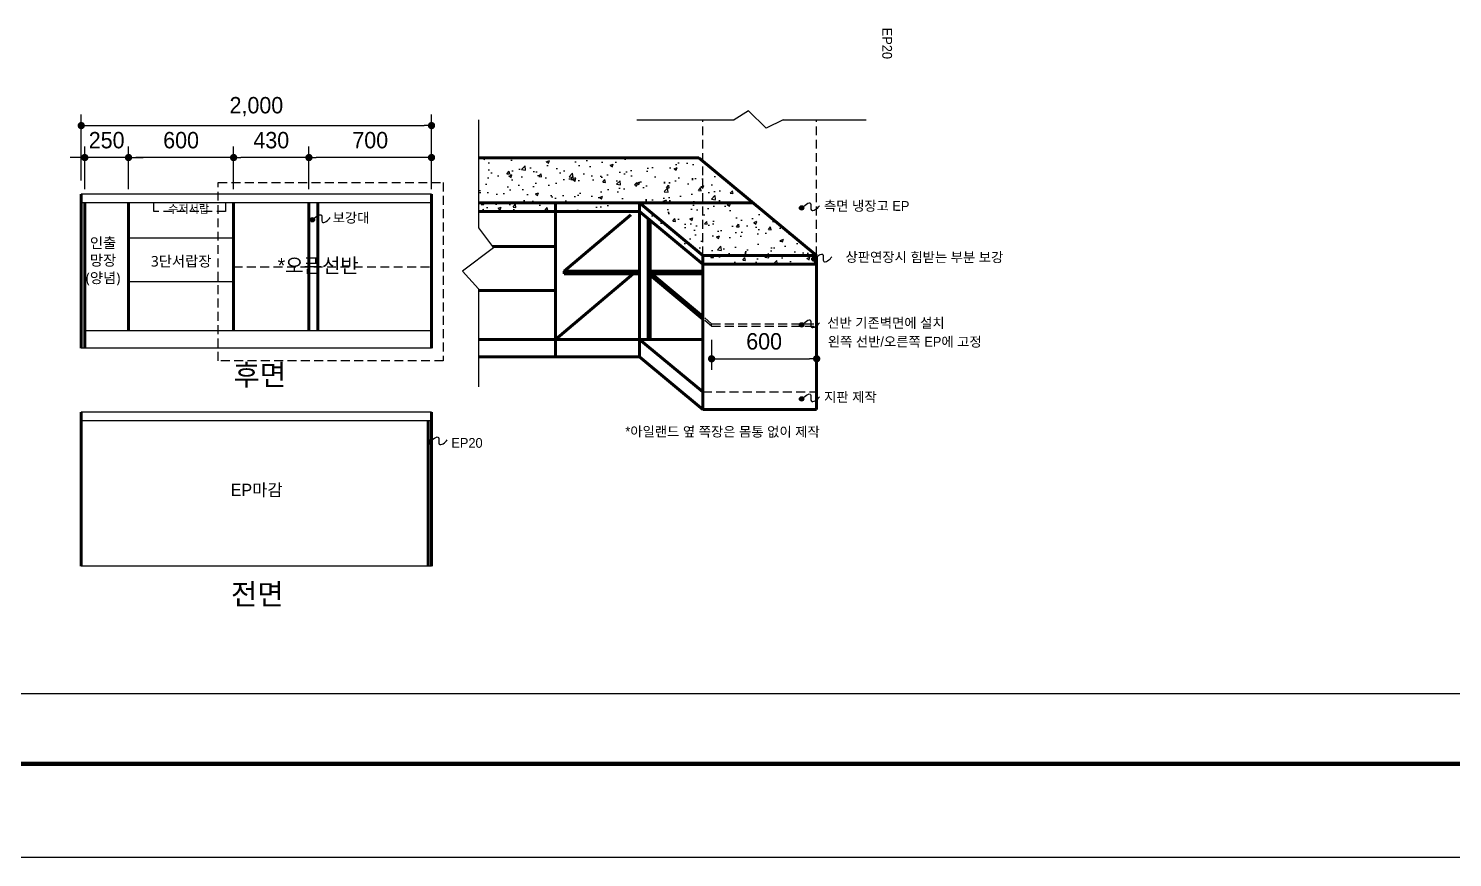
# Model space of a CAD drawing. Header units: millimetres. Extents: x -224448 to 1592092, y -164641 to 319001.
# Drawn here: x -18490 to -10359, y 130863 to 135598 of the extents above; entities that cross this region are included whole.
import ezdxf
from ezdxf.enums import TextEntityAlignment as Align

# ---------------------------------------------------------------- set-up
doc = ezdxf.new("R2010")
doc.units = ezdxf.units.MM
doc.linetypes.add('HIDDEN', pattern=[9.525, 6.35, -3.175])
doc.layers.get('Defpoints').update_dxf_attribs({"color": 35})
for name, color, linetype in [('I-SYM', 4, 'Continuous'), ('I-TEXT', 7, 'Continuous'), ('I_FORMAT', 7, 'Continuous'), ('I_FUR', 6, 'Continuous'), ('I_HAT', 8, 'Continuous'), ('I_TXT', 7, 'Continuous')]:
    doc.layers.add(name, color=color, linetype=linetype)
doc.styles.add('GHS', font='Dotum.ttf')
doc.styles.add('NTOP', font='Dotum.ttf')
doc.styles.add('맑은고딕', font='malgun.ttf')
doc.dimstyles.new('HOON DIM', dxfattribs={"dimscale": 52, "dimtxt": 1.8, "dimasz": 0.8, "dimexe": 1.2, "dimexo": 1.5, "dimgap": 1, "dimtad": 1, "dimdec": 0, "dimzin": 0, "dimdsep": 46, "dimlunit": 6, "dimtxsty": 'GHS', "dimblk": 'DOT', "dimcen": 3, "dimclrd": 6, "dimclre": 6, "dimclrt": 3, "dimadec": 0, "dimazin": 0, "dimtm": 1e-09, "dimtfac": 1, "dimtdec": 0, "dimtix": 1, "dimtmove": 2, "dimatfit": 3, "dimldrblk": 'DOT', "dimfxl": 1, "dimtolj": 1, "dimtzin": 0, "dimarcsym": 0})

# ---------------------------------------------------------------- blocks, each defined once
blk = doc.blocks.new('마감지시')
at = {"layer": 'I-SYM'}
blk.add_hatch(color=256, dxfattribs=at).paths.add_polyline_path([(100285, -105169, 1), (100395, -105169, 1)])
blk.add_circle((100340, -105169), 55.1, dxfattribs=at)
blk.add_open_spline([(100340, -105169), (100472, -105076), (100636, -104989), (100521, -105343), (100750, -105224), (100793, -105160)], degree=3, knots=[104.407257, 104.407257, 104.407257, 104.407257, 483.492448, 667.725925, 958.402292, 958.402292, 958.402292, 958.402292], dxfattribs=at)
blk = doc.blocks.new('_Dot')
at = {"color": 0, "linetype": 'ByBlock', "lineweight": -2}
blk.add_line((-0.5, 0), (-1, 0), dxfattribs=at)
at = {"color": 0, "linetype": 'ByBlock', "const_width": 0.5}
blk.add_lwpolyline([(-0.25, 0, 1), (0.25, 0, 1)], format="xyb", close=True, dxfattribs=at)
blk = doc.blocks.new('*D1178')
at = {"color": 6, "lineweight": -2, "transparency": 16777216}
for p, q in [((-18189, 134729.9), (-18189, 135105.5)), ((-16189, 134729.9), (-16189, 135105.5)), ((-18147.4, 135043.1), (-16230.6, 135043.1))]:
    blk.add_line(p, q, dxfattribs=at)
at = {"layer": 'Defpoints', "color": 0, "lineweight": 211, "transparency": 16777216}
for p in [(-16189, 135043.1), (-18189, 134651.9), (-16189, 134651.9)]:
    blk.add_point(p, dxfattribs=at)
at = {"color": 6, "lineweight": -2, "transparency": 16777216, "xscale": 41.6, "yscale": 41.6, "zscale": 41.6, "rotation": 180}
blk.add_blockref('_Dot', (-18189, 135043.1), dxfattribs=at)
at = {"color": 6, "lineweight": -2, "transparency": 16777216, "xscale": 41.6, "yscale": 41.6, "zscale": 41.6}
blk.add_blockref('_Dot', (-16189, 135043.1), dxfattribs=at)
at = {"color": 3, "transparency": 16777216, "insert": (-17189, 135150.9), "char_height": 93.6, "attachment_point": 5, "style": 'GHS'}
blk.add_mtext('\\A1;2,000', dxfattribs=at)
blk = doc.blocks.new('*D1179')
at = {"color": 6, "lineweight": -2, "transparency": 16777216}
for p, q in [((-16889, 134679.9), (-16889, 134922.9)), ((-16189, 134679.9), (-16189, 134922.9)), ((-16230.6, 134860.5), (-16847.4, 134860.5))]:
    blk.add_line(p, q, dxfattribs=at)
at = {"layer": 'Defpoints', "color": 0, "lineweight": 211, "transparency": 16777216}
for p in [(-16889, 134860.5), (-16889, 134601.9), (-16189, 134601.9)]:
    blk.add_point(p, dxfattribs=at)
at = {"color": 6, "lineweight": -2, "transparency": 16777216, "xscale": 41.6, "yscale": 41.6, "zscale": 41.6, "rotation": 180}
blk.add_blockref('_Dot', (-16889, 134860.5), dxfattribs=at)
at = {"color": 6, "lineweight": -2, "transparency": 16777216, "xscale": 41.6, "yscale": 41.6, "zscale": 41.6}
blk.add_blockref('_Dot', (-16189, 134860.5), dxfattribs=at)
at = {"color": 3, "transparency": 16777216, "insert": (-16539, 134959.3), "char_height": 93.6, "attachment_point": 5, "style": 'GHS'}
blk.add_mtext('\\A1;700', dxfattribs=at)
blk = doc.blocks.new('*D1180')
at = {"color": 6, "lineweight": -2, "transparency": 16777216}
for p, q in [((-17319, 134679.9), (-17319, 134922.9)), ((-16889, 134679.9), (-16889, 134922.9)), ((-16930.6, 134860.5), (-17277.4, 134860.5))]:
    blk.add_line(p, q, dxfattribs=at)
at = {"layer": 'Defpoints', "color": 0, "lineweight": 211, "transparency": 16777216}
for p in [(-17319, 134860.5), (-17319, 134601.9), (-16889, 134601.9)]:
    blk.add_point(p, dxfattribs=at)
at = {"color": 6, "lineweight": -2, "transparency": 16777216, "xscale": 41.6, "yscale": 41.6, "zscale": 41.6, "rotation": 180}
blk.add_blockref('_Dot', (-17319, 134860.5), dxfattribs=at)
at = {"color": 6, "lineweight": -2, "transparency": 16777216, "xscale": 41.6, "yscale": 41.6, "zscale": 41.6}
blk.add_blockref('_Dot', (-16889, 134860.5), dxfattribs=at)
at = {"color": 3, "transparency": 16777216, "insert": (-17104, 134959.3), "char_height": 93.6, "attachment_point": 5, "style": 'GHS'}
blk.add_mtext('\\A1;430', dxfattribs=at)
blk = doc.blocks.new('*D1181')
at = {"color": 6, "lineweight": -2, "transparency": 16777216}
for p, q in [((-17919, 134679.9), (-17919, 134922.9)), ((-17319, 134679.9), (-17319, 134922.9)), ((-17360.6, 134860.5), (-17877.4, 134860.5))]:
    blk.add_line(p, q, dxfattribs=at)
at = {"layer": 'Defpoints', "color": 0, "lineweight": 211, "transparency": 16777216}
for p in [(-17919, 134860.5), (-17919, 134601.9), (-17319, 134601.9)]:
    blk.add_point(p, dxfattribs=at)
at = {"color": 6, "lineweight": -2, "transparency": 16777216, "xscale": 41.6, "yscale": 41.6, "zscale": 41.6, "rotation": 180}
blk.add_blockref('_Dot', (-17919, 134860.5), dxfattribs=at)
at = {"color": 6, "lineweight": -2, "transparency": 16777216, "xscale": 41.6, "yscale": 41.6, "zscale": 41.6}
blk.add_blockref('_Dot', (-17319, 134860.5), dxfattribs=at)
at = {"color": 3, "transparency": 16777216, "insert": (-17619, 134959.3), "char_height": 93.6, "attachment_point": 5, "style": 'GHS'}
blk.add_mtext('\\A1;600', dxfattribs=at)
blk = doc.blocks.new('*D1182')
at = {"color": 6, "lineweight": -2, "transparency": 16777216}
for p, q in [((-18169, 134679.9), (-18169, 134922.9)), ((-17919, 134679.9), (-17919, 134922.9)), ((-18210.6, 134860.5), (-18252.2, 134860.5)), ((-17919, 134860.5), (-18169, 134860.5)), ((-17877.4, 134860.5), (-17835.8, 134860.5))]:
    blk.add_line(p, q, dxfattribs=at)
at = {"layer": 'Defpoints', "color": 0, "lineweight": 211, "transparency": 16777216}
for p in [(-18169, 134860.5), (-18169, 134601.9), (-17919, 134601.9)]:
    blk.add_point(p, dxfattribs=at)
at = {"color": 6, "lineweight": -2, "transparency": 16777216, "xscale": 41.6, "yscale": 41.6, "zscale": 41.6}
blk.add_blockref('_Dot', (-18169, 134860.5), dxfattribs=at)
at = {"color": 6, "lineweight": -2, "transparency": 16777216, "xscale": 41.6, "yscale": 41.6, "zscale": 41.6, "rotation": 180}
blk.add_blockref('_Dot', (-17919, 134860.5), dxfattribs=at)
at = {"color": 3, "transparency": 16777216, "insert": (-18044, 134959.3), "char_height": 93.6, "attachment_point": 5, "style": 'GHS'}
blk.add_mtext('\\A1;250', dxfattribs=at)
blk = doc.blocks.new('*D1183')
at = {"color": 6, "lineweight": -2, "transparency": 16777216}
for p, q in [((-14589.9, 133818.9), (-14589.9, 133649)), ((-13989.9, 133818.9), (-13989.9, 133649)), ((-14548.3, 133711.4), (-14031.5, 133711.4))]:
    blk.add_line(p, q, dxfattribs=at)
at = {"layer": 'Defpoints', "color": 0, "lineweight": 211, "transparency": 16777216}
for p in [(-14589.9, 133896.9), (-13989.9, 133896.9), (-13989.9, 133711.4)]:
    blk.add_point(p, dxfattribs=at)
at = {"color": 6, "lineweight": -2, "transparency": 16777216, "xscale": 41.6, "yscale": 41.6, "zscale": 41.6, "rotation": 180}
blk.add_blockref('_Dot', (-14589.9, 133711.4), dxfattribs=at)
at = {"color": 6, "lineweight": -2, "transparency": 16777216, "xscale": 41.6, "yscale": 41.6, "zscale": 41.6}
blk.add_blockref('_Dot', (-13989.9, 133711.4), dxfattribs=at)
at = {"color": 3, "transparency": 16777216, "insert": (-14289.9, 133810.3), "char_height": 93.6, "attachment_point": 5, "style": 'GHS'}
blk.add_mtext('\\A1;600', dxfattribs=at)

msp = doc.modelspace()

# ---------------------------------------------------------------- hatches: boundary and pattern name
at = {"layer": 'I_HAT', "transparency": 33554687}
h = msp.add_hatch(dxfattribs=at)
h.set_pattern_fill('AR-CONC', color=256)
h.set_pattern_definition([(50, (-4117.37, -1215.5), (182.18467, -15.93909), [19.05, -209.55]), (355, (-4117.37, -1215.5), (-35.24342, 191.05685), [15.24, -167.64058]), (100.45144, (-4102.19, -1216.82), (146.94125, 175.11775), [16.19, -178.09024]), (46.1842, (-4117.37, -1164.7), (271.07904, -42.04233), [28.575, -314.325]), (96.63556, (-4094.78, -1168.2), (237.40413, 247.4261), [24.285, -267.1356]), (351.18415, (-4117.37, -1164.7), (237.40413, 247.4261), [22.85997, -251.45973]), (21, (-4091.97, -1177.4), (151.61439, -102.2652), [19.05, -209.55]), (326, (-4091.97, -1177.4), (61.80203, 184.18797), [15.24, -167.64]), (71.45144, (-4079.34, -1185.92), (213.41642, 81.92277), [16.19, -178.08994]), (37.5, (-4117.37, -1215.494), (3.088603, 84.55504), [0, -165.608, 0, -170.18, 0, -168.275]), (7.5, (-4117.37, -1215.49), (66.81966, 100.180575), [0, -97.028, 0, -161.798, 0, -64.135]), (327.5, (-4174.014, -1215.494), (135.590595, -5.728744), [0, -63.5, 0, -198.12, 0, -262.89]), (317.5, (-4199.41, -1215.49), (148.12918, 25.42649), [0, -82.55, 0, -131.572, 0, -186.69])])
h.paths.add_polyline_path([(-14661.807, 134859.819), (-15175.473, 134859.819), (-15921.077, 134859.819), (-15921.077, 134601.894), (-15481.209, 134601.894), (-14351.209, 134601.894)])
h.paths.add_polyline_path([(-14351.209, 134601.894), (-15001.209, 134601.894), (-14639.945, 134301.894), (-13989.945, 134301.894)])
h.paths.add_polyline_path([(-14004.945, 134301.894), (-14639.945, 134301.894), (-14639.945, 134251.894), (-14004.945, 134251.894)])
h.paths.add_polyline_path([(-13989.945, 134301.894), (-14004.945, 134301.894), (-14004.945, 134251.894), (-13989.945, 134251.894)])
h.paths.add_polyline_path([(-15001.209, 134601.894), (-15001.209, 134551.894), (-14639.945, 134251.894), (-14639.945, 134301.894)])
h.paths.add_polyline_path([(-15001.209, 134601.894), (-15481.209, 134601.894), (-15481.209, 134551.894), (-15001.209, 134551.894)])
h.paths.add_polyline_path([(-15481.209, 134601.894), (-15921.077, 134601.894), (-15921.077, 134551.894), (-15481.209, 134551.894)])

# ---------------------------------------------------------------- linework, layer by layer
at = {"color": 9, "lineweight": -3}
for p, q in [((-15921.077, 135076.041), (-15921.077, 134458.251)), ((-15016.926, 135076.041), (-14460.513, 135076.041)), ((-14378.334, 135126.981), (-14460.513, 135076.041)), ((-14278.856, 135027.576), (-14378.334, 135126.981)), ((-14180.819, 135076.041), (-14278.856, 135027.576)), ((-14180.819, 135076.041), (-13707.686, 135076.041)), ((-15921.077, 134458.251), (-15835.892, 134345.589)), ((-15835.892, 134345.589), (-16012.56, 134212.008)), ((-16012.56, 134212.008), (-15921.077, 134111.502)), ((-15921.077, 134111.502), (-15921.077, 133550.862))]:
    msp.add_line(p, q, dxfattribs=at)
at = {"color": 2, "lineweight": 211}
for p, q in [((-15175.473, 134859.819), (-15921.077, 134859.819)), ((-15175.473, 134859.819), (-14661.807, 134859.819)), ((-14661.807, 134859.819), (-13989.945, 134301.894)), ((-18189.008, 134651.894), (-18189.008, 133771.894)), ((-18169.008, 134601.894), (-18169.008, 133771.894)), ((-17919.008, 134601.894), (-17919.008, 133871.894)), ((-17319.008, 134601.894), (-17319.008, 133871.894)), ((-16889.008, 134601.894), (-16889.008, 133871.894)), ((-16839.008, 134601.894), (-16839.008, 133871.894)), ((-16189.008, 134651.894), (-16189.008, 133771.894)), ((-15481.209, 134601.894), (-15921.077, 134601.894)), ((-15481.209, 134601.894), (-14351.209, 134601.894)), ((-15481.209, 134601.894), (-15481.209, 133721.894)), ((-15001.209, 134601.894), (-14639.945, 134301.894)), ((-15001.209, 134601.894), (-15001.209, 134551.894)), ((-15481.209, 134551.894), (-15921.077, 134551.894)), ((-15481.209, 134551.894), (-15001.209, 134551.894)), ((-15431.209, 134211.894), (-15051.209, 134532.531)), ((-15001.209, 134551.894), (-15001.209, 133821.894)), ((-14639.945, 134251.894), (-15001.209, 134551.894)), ((-14951.209, 134510.373), (-14951.209, 133821.894)), ((-14941.209, 134502.069), (-14941.209, 133830.332)), ((-15481.209, 134351.894), (-15840.659, 134351.894)), ((-14639.945, 133421.894), (-14639.945, 134301.894)), ((-14639.945, 134301.894), (-13989.945, 134301.894)), ((-14639.945, 134251.894), (-13989.945, 134251.894)), ((-13989.945, 134301.894), (-13989.945, 133421.894)), ((-15481.209, 133821.894), (-15036.782, 134196.894)), ((-15431.209, 134211.894), (-15431.209, 134196.894)), ((-15431.209, 134211.894), (-15001.209, 134211.894)), ((-15431.209, 134196.894), (-15001.209, 134196.894)), ((-14941.209, 134211.894), (-14639.945, 134211.894)), ((-14941.209, 134203.59), (-14639.945, 133953.414)), ((-14941.209, 134196.894), (-14639.945, 134196.894)), ((-14941.209, 134188.59), (-14639.945, 133938.414)), ((-15481.209, 134101.894), (-15921.077, 134101.894)), ((-15481.209, 133821.894), (-15921.077, 133821.894)), ((-15481.209, 133821.894), (-14639.945, 133821.894)), ((-15001.209, 133821.894), (-14639.945, 133521.894)), ((-15001.209, 133821.894), (-15001.209, 133721.894)), ((-14951.209, 133821.894), (-14941.209, 133830.332)), ((-15921.077, 133721.894), (-15001.209, 133721.894)), ((-15001.209, 133721.894), (-14639.945, 133421.894)), ((-18189.008, 133406.287), (-18189.008, 132526.287)), ((-16209.008, 133356.287), (-16209.008, 132526.287)), ((-16189.008, 133406.287), (-16189.008, 132526.287)), ((-13989.945, 133421.894), (-14639.945, 133421.894))]:
    msp.add_line(p, q, dxfattribs=at)
at = {"color": 2}
for p, q in [((-16189.008, 134651.894), (-18189.008, 134651.894)), ((-16189.008, 134601.894), (-18189.008, 134601.894)), ((-17919.008, 134401.894), (-17319.008, 134401.894)), ((-17919.008, 134151.894), (-17319.008, 134151.894)), ((-16189.008, 133871.894), (-18169.008, 133871.894)), ((-16189.008, 133771.894), (-18189.008, 133771.894)), ((-16189.008, 133406.287), (-18189.008, 133406.287)), ((-16189.008, 133356.287), (-18189.008, 133356.287)), ((-16189.008, 132526.287), (-18189.008, 132526.287))]:
    msp.add_line(p, q, dxfattribs=at)
at = {"layer": 'Defpoints'}
msp.add_lwpolyline([(-23228.01, 145713.226), (-2228.01, 145713.226), (-2228.01, 130863.226), (-23228.01, 130863.226)], close=True, dxfattribs=at)
at = {"layer": 'I_FORMAT'}
msp.add_line((-4735.526, 131797.726), (-22678.01, 131797.726), dxfattribs=at)
at = {"layer": 'I_FORMAT', "const_width": 25.109}
msp.add_lwpolyline([(-4735.526, 131397.726), (-22678.01, 131397.726), (-22678.01, 145178.726), (-4735.526, 145178.726)], dxfattribs=at)
at = {"layer": 'I_FUR', "color": 9, "linetype": 'HIDDEN', "ltscale": 8}
for p, q in [((-14639.945, 134301.894), (-14639.945, 135076.041)), ((-13989.945, 134301.894), (-13989.945, 135076.041)), ((-17774.343, 134552.527), (-17774.266, 134602.527)), ((-17364.567, 134601.894), (-17364.644, 134551.894)), ((-17364.644, 134551.894), (-17774.343, 134552.527)), ((-17319.008, 134236.894), (-16189.008, 134236.894)), ((-14589.945, 133911.894), (-14639.945, 133953.414)), ((-14589.945, 133896.894), (-14639.945, 133938.414)), ((-14589.945, 133896.894), (-14589.945, 133911.894)), ((-14589.945, 133911.894), (-13989.945, 133911.894)), ((-14589.945, 133896.894), (-13989.945, 133896.894)), ((-14639.945, 133521.894), (-13989.945, 133521.894))]:
    msp.add_line(p, q, dxfattribs=at)
at = {"layer": 'I_FUR', "color": 1, "linetype": 'HIDDEN', "ltscale": 8}
msp.add_lwpolyline([(-17407.029, 134718.038), (-16121.841, 134718.038), (-16121.841, 133700.271), (-17407.029, 133700.271)], close=True, dxfattribs=at)

# ---------------------------------------------------------------- block references
at = {"layer": 'I-SYM', "color": 9, "linetype": 'Continuous', "ltscale": 0.5, "xscale": 0.2249997949155083, "yscale": 0.2249997949155083, "zscale": 0.2249997948805837}
for p, rotation in [((-38872.7, 155897.928), 5.651474863309106), ((-41665.753, 155830.286), 5.651474863309106), ((-38802.313, 155605.484), 5.651474863309106), ((-38872.7, 155229.93), 5.651474863309106), ((-38872.7, 154806.611), 5.651474863309106), ((-41062.935, 154484.203), 5.828565189394734)]:
    msp.add_blockref('마감지시', p, dxfattribs=dict(at, rotation=rotation))

# ---------------------------------------------------------------- texts
at = {"layer": 'I-TEXT', "color": 0, "style": 'NTOP'}
for s, height, rotation, p in [('EP20', 55.8, 269.9114548, (-13587.306, 135512.407)), ('수저서랍', 46.5, 359.9114548, (-17575.925, 134567.28)), ('측면 냉장고 EP', 55.8, 359.9114548, (-13704.185, 134584.443)), ('보강대', 55.8, 359.9114548, (-16648.649, 134516.801)), ('상판연장시 힘받는 부분 보강', 55.8, 359.9114548, (-13374.48, 134292)), ('*오픈선반', 83.7, 359.9114548, (-16835.897, 134244.004)), ('선반 기존벽면에 설치', 55.8, 359.9114548, (-13594.522, 133916.446)), ('왼쪽 선반/오른쪽 EP에 고정', 55.8, 359.9114548, (-13487.09, 133809.093)), ('지판 제작', 55.8, 359.9114548, (-13797.249, 133493.126)), ('*아일랜드 옆 쪽장은 몸통 없이 제작', 55.8, 359.9114548, (-14527.328, 133295.178)), ('EP20', 55.8, 359.9114548, (-15986.639, 133230.962)), ('EP마감', 69.75, 359.9114548, (-17186.937, 132962.751))]:
    msp.add_text(s, height=height, rotation=rotation, dxfattribs=at).set_placement(p, align=Align.MIDDLE_CENTER)
at = {"layer": 'I_TXT', "attachment_point": 5, "style": '맑은고딕'}
for s, insert, char_height, width in [('인출\\P망장\\P(양념)', (-18064.564, 134266.766), 60, 1058.04318), ('3단서랍장', (-17618.41, 134265.156), 60, 1058.04318), ('후면', (-17169.455, 133612.688), 120, 1117.62782), ('전면', (-17183.809, 132362.735), 120, 1117.62782)]:
    msp.add_mtext(s, dxfattribs=dict(at, insert=insert, char_height=char_height, width=width))

# ---------------------------------------------------------------- dimensions: what is measured, and where the dimension line sits
at = {"color": 2}
for base, p1, p2, picture, middle in [((-16189.008, 135043.057), (-18189.008, 134651.894), (-16189.008, 134651.894), '*D1178', (-17189.008, 135150.938)), ((-18169.008, 134860.483), (-17919.008, 134601.894), (-18169.008, 134601.894), '*D1182', (-18044.008, 134959.347)), ((-17919.008, 134860.483), (-17319.008, 134601.894), (-17919.008, 134601.894), '*D1181', (-17619.008, 134959.347)), ((-17319.008, 134860.483), (-16889.008, 134601.894), (-17319.008, 134601.894), '*D1180', (-17104.008, 134959.347)), ((-16889.008, 134860.483), (-16189.008, 134601.894), (-16889.008, 134601.894), '*D1179', (-16539.008, 134959.347)), ((-13989.945, 133711.396), (-14589.945, 133896.894), (-13989.945, 133896.894), '*D1183', (-14289.945, 133810.26))]:
    dim = msp.add_linear_dim(base=base, p1=p1, p2=p2, dimstyle='HOON DIM', override={"dimfxl": 1.35}, dxfattribs=at)
    dim.commit()
    dim.dimension.update_dxf_attribs({"geometry": picture, "text_midpoint": middle})

doc.saveas('drawing.dxf')
